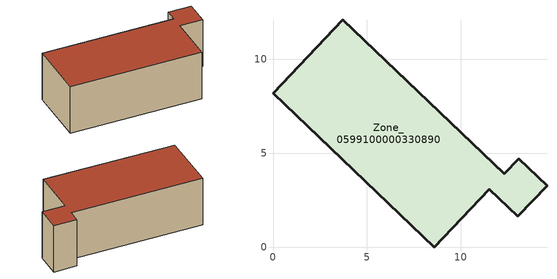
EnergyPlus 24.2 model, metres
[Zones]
Zone_0599100000330890
 floor ground (C_G): 13.07,4.71 14.58,3.27 13.02,1.64 11.51,3.08 8.58,0 0,8.2 3.72,12.11 12.3,3.91 z3.17
 wall outside (C_F): 3.72,12.11 0,8.2 8.58,0 11.51,3.08 13.02,1.64 14.58,3.27 13.07,4.71 12.3,3.91 3.72,12.11 z3.17:7.75
 roof outside (C_R): 12.3,3.91 3.72,12.11 0,8.2 8.58,0 11.51,3.08 13.02,1.64 14.58,3.27 13.07,4.71 z7.75
[BUILDING]
Pand.0599100000330890: North Axis=0; Terrain=City; Loads Convergence Tolerance Value=0.04; Temperature Convergence Tolerance Value=0.4; Solar Distribution=FullExterior; Maximum Number of Warmup Days=25; Minimum Number of Warmup Days=1
[Site:Location]
Rotterdam.The.Hague.AP_ZH_NLD Design_Conditions: Latitude=51.96; Longitude=4.45; Time Zone=1; Elevation=-4.5
[SITE:GROUNDTEMPERATURE:BUILDINGSURFACE]
18, 18, 18, 18, 18, 18, 18, 18, 18, 18, 18, 18
[MATERIAL] Thermal Absorptance=0.9; Solar Absorptance=0.7; Visible Absorptance=0.7
Name | Roughness | Thickness | Conductivity | Density | Specific Heat
G.TI.1975-1991 | MediumSmooth | 0.15 | 0.288461 | 540 | 1210
F.TI.1975-1991 | Rough | 0.3 | 0.230769 | 1920 | 840
R.TI.1975-1991 | MediumRough | 0.2 | 0.153846 | 1500 | 1000
[CONSTRUCTION]
C_G: G.TI.1975-1991
C_F: F.TI.1975-1991
C_R: R.TI.1975-1991
[ZONE]
Zone_0599100000330890: Type=1; Multiplier=1; Ceiling Height=Autocalculate; Volume=Autocalculate; Floor Area=autocalculate; Part of Total Floor Area=Yes
[ZONEINFILTRATION:DESIGNFLOWRATE]
Infil_Zone_0599100000330890: Zone or ZoneList or Space or SpaceList=Zone_0599100000330890; Schedule=AlwaysOn; Design Flow Rate Calculation Method=Flow/Area; Flow Rate per Floor Area=0.003; Constant Term Coefficient=1; Temperature Term Coefficient=0; Velocity Term Coefficient=0; Velocity Squared Term Coefficient=0
[HVACTEMPLATE:ZONE:IDEALLOADSAIRSYSTEM]
Zone_0599100000330890: Maximum Heating Supply Air Temperature=50; Minimum Cooling Supply Air Temperature=13; Maximum Heating Supply Air Humidity Ratio=0.0156; Minimum Cooling Supply Air Humidity Ratio=0.0077; Heating Limit=NoLimit; Cooling Limit=NoLimit; Dehumidification Control Type=ConstantSensibleHeatRatio; Cooling Sensible Heat Ratio=0.7; Dehumidification Setpoint=60; Humidification Control Type=None; Humidification Setpoint=30; Outdoor Air Method=None; Outdoor Air Flow Rate per Person=0.00944; Outdoor Air Flow Rate per Zone Floor Area=0; Outdoor Air Flow Rate per Zone=0; Demand Controlled Ventilation Type=None; Outdoor Air Economizer Type=NoEconomizer; Heat Recovery Type=None; Sensible Heat Recovery Effectiveness=0.7; Latent Heat Recovery Effectiveness=0.65
[ZONECONTROL:THERMOSTAT]
ThermostatControl_Zone_0599100000330890: Zone or ZoneList=Zone_0599100000330890; Control Type Schedule=DualSetpointControlType; Control 1=Thermostat_Zone_0599100000330890; Temperature Difference Between Cutout And Setpoint=0
[THERMOSTATSETPOINT:DUALSETPOINT]
Thermostat_Zone_0599100000330890: Heating Setpoint Temperature Schedule=HeatingSetpoint_Zone_0599100000330890; Cooling Setpoint Temperature Schedule=CoolingSetpoint_Zone_0599100000330890
[SCHEDULE:COMPACT]
HeatingSetpoint_Zone_0599100000330890: Through: 12/31, For: AllDays, Until: 24:00, 21
CoolingSetpoint_Zone_0599100000330890: Through: 12/31, For: AllDays, Until: 24:00, 24
DualSetpointControlType: Through: 12/31, For: AllDays, Until: 24:00, 4
AlwaysOn: Through: 12/31, For: AllDays, Until: 24:00, 1
